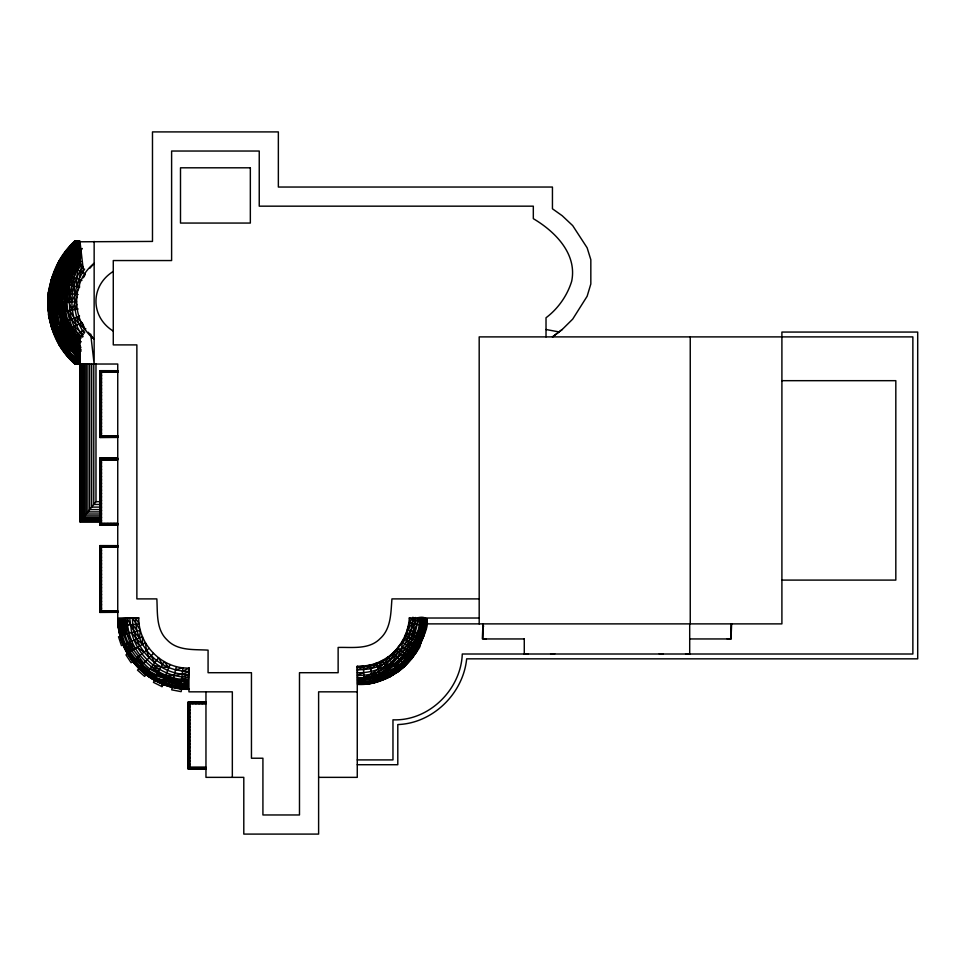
<?xml version="1.0" encoding="UTF-8"?>
<svg xmlns="http://www.w3.org/2000/svg" width="966" height="966" viewBox="0 0 966 966"><rect width="100%" height="100%" fill="white"/><g stroke="black" fill="none" stroke-linecap="round" stroke-linejoin="round"><path stroke-width="1.45" d="M117.743 437.453L99.921 437.477L99.921 370.678L117.743 370.702M84.151 276.638L85.141 273.849L69.552 265.264L60.121 289.22L60.266 312.755C62.609 327.365 69.117 341.916 81.035 351.129C63.816 333.838 56.487 307.007 62.718 283.4C58.878 277.447 102.831 220.997 69.552 265.264C56.547 287.457 57.236 316.437 70.095 338.511C72.365 343.365 78.222 348.098 80.009 352.083C78.282 356.007 76.592 359.956 74.829 363.88C38.749 332.896 39.932 272.931 74.515 241.283L79.985 241.283L79.985 251.414L79.236 251.414C51.983 279.729 47.286 333.789 80.069 359.304L76.374 360.403C38.278 332.28 41.055 272.327 74.768 241.814L152.483 241.428L152.483 131.907L278.353 131.907L278.353 187.042L552.443 187.042L552.443 208.789L562.2 215.72L572.693 225.609L587.135 247.803L590.83 259.721L590.83 283.98L587.135 296.26L572.693 319.13L562.2 329.503L552.649 336.868M731.648 623.879L730.996 638.949L689.7 638.949M188.95 689.326C153.86 689.869 121.921 661.167 118.226 626.354L139.092 623.77L135.494 617.914C135.264 641.653 152.556 663.992 175.583 669.788L182.96 667.868L188.974 668.218L187.79 689.265L188.974 689.265L180.388 688.843L182.96 667.868C158.376 665.212 138.331 642.438 138.742 617.721M81.047 338.148C63.08 315.085 68.586 285.598 80.83 261.472C72.124 250.025 69.987 268.029 65.821 274.259C58.479 299.617 61.305 329.961 80.842 349.318M80.903 347.337C57.453 321.714 57.248 277.339 79.985 251.293M74.829 363.88L80.069 363.88L80.057 352.131L74.986 346.625L80.842 341.831C70.107 328.355 65.386 310.557 67.596 293.495C66.449 278.763 70.506 262.933 81.011 252.174M83.088 266.544C68.441 286.805 67.886 316.486 83.1 336.615M84.646 269.152C71.75 287.844 71.11 314.518 84.235 333.258M80.057 358.072L77.413 358.072C51.959 326.641 53.855 279.017 77.22 247.091L79.985 245.859L76.652 245.859C39.956 273.921 40.777 333.367 75.288 362.842L80.069 362.842M410.007 618.168C409.306 640.772 391.447 660.068 369.869 665.115L373.54 682.926L390.373 676.49L398.137 671.793L405.056 665.852L411.359 659.235L416.648 651.724L401.796 642.016L410.731 630.677L417.916 617.721C438.769 613.048 418.858 644.648 416.527 651.639C403.583 671.237 381.679 685.655 357.589 684.435L357.517 679.17C373.287 676.429 383.9 664.354 393.271 652.557C402.641 643.513 408.606 630.967 409.33 617.938M417.916 617.721C416.117 647.244 388.706 681.646 357.529 680.764C390.131 677.178 424.279 653.753 426.32 618.566C424.871 639.589 414.776 659.404 398.137 671.793C394.792 666.818 391.302 661.927 388.078 656.868L377.44 666.769L370.57 668.822L357.384 670.018L363.276 666.975L369.869 665.115L357.348 667.071L357.517 679.17C373.383 678.41 388.429 670.935 399.03 659.114C414.438 651.229 423.676 635.338 425.62 618.494L424.931 625.642L426.199 625.847M426.9 618.614C425.426 654.187 392.643 683.385 357.577 683.843C374.651 684.508 391.085 674.715 400.443 660.708C412.023 649.55 419.22 634.01 419.993 617.926C412.965 631.317 408.968 646.773 397.437 657.327C386.738 667.373 372.139 673.242 357.42 672.71M423.941 625.473L424.617 618.397C421.079 641.231 408.425 661.746 389.841 675.439L390.433 676.611M426.054 625.823L426.755 618.602L425.632 625.751M131.605 632.658C137.438 655.805 158.122 674.099 181.862 676.876L188.624 674.497C158.617 674.956 132.004 648.029 132.499 618.083L140.348 630.363L139.43 637.971L134.274 631.957L127.283 618.373C126.872 650.903 155.731 680.112 188.334 679.738C161.419 688.468 133.223 669.378 122.996 644.72L142.449 636.727L142.545 644.394L136.641 639.118L131.605 632.658L129.758 618.24M81.76 265.553L79.079 279.355L79.562 287.373L62.126 283.267L60.254 293.845L48.3 292.698C45.45 318.937 55.316 345.937 74.913 363.699L80.069 363.699M62.126 283.267C55.714 307.067 61.872 334.888 80.468 351.648M80.673 349.463C63.285 336.639 58.129 313.274 60.218 292.783L65.253 274.042L81.905 280.442M60.375 292.795L62.645 293.012C65.555 278.232 70.18 263.066 80.106 251.389C71.617 260.349 65.652 271.47 62.271 283.304M80.057 355.283L78.657 355.283L73.766 347.808L62.174 321.968L50.715 325.494L59.288 344.777L66.123 353.834L75.288 362.842L80.069 362.178L75.59 362.178C41.659 333.149 40.62 274.38 77.22 247.091L79.985 247.091C47.805 273.946 49.242 329.165 80.057 356.732L78.017 356.732C68.175 344.041 63.418 328.283 60.266 312.755L48.324 313.938C51.572 332.509 60.725 350.272 75.59 362.178L80.069 361.356L75.952 361.369C41.755 331.495 42.902 274.284 75.686 243.806L79.985 242.985L75.312 242.985C60.689 255.7 51.56 273.752 48.3 292.698M48.481 292.71C45.317 318.357 55.46 345.333 75.952 361.369L80.069 360.403L76.374 360.403C42.902 330.952 44.05 274.803 76.133 244.76L79.985 243.794L75.686 243.806C39.292 273.076 40.101 333.282 75.07 363.361L80.069 363.349M76.869 359.304C39.618 332.654 40.149 272.327 76.133 244.76L79.985 244.76L76.652 245.859C45.354 275.395 44.219 330.336 76.869 359.304L80.069 359.304M80.009 265.348L80.009 241.428L74.599 241.464L65.567 251.752L58.962 261.255L65.41 264.612C58.576 283.098 52.575 303.71 57.682 323.356C45.982 296.985 58.576 266.87 77.22 247.091L74.515 241.283L79.985 241.464L83.112 268.343M60.52 292.505L62.138 284.487L50.655 281.07L59.131 261.339L65.567 251.752L74.768 241.814L79.985 241.814L74.998 242.321L65.857 251.957L59.131 261.339L50.824 281.118M172.31 686.935L171.719 689.845L181.137 691.644L181.729 688.734M154.85 679.714L153.449 682.346L161.986 686.609L162.638 683.735M372.453 677.782C386.521 670.223 400.914 659.863 402.363 642.487L408.195 637.572L413.231 631.462L415.573 617.491L407.99 629.82L404.959 635.966L405.587 636.34C425.088 643.73 423.519 642.269 411.25 659.138L420.814 643.501M82.496 272.4L83.547 268.331M171.103 687.055L176.404 666.612M50.86 292.94L54.06 282.084L63.092 263.404L70.144 255.157L74.974 258.755M62.597 283.062L68.103 266.024L72.402 256.847L77.848 248.431L79.985 248.431C69.649 257.862 63.72 270.613 59.059 283.569M60.218 312.006L75.094 309.494L76.797 304.338M421.949 634.203C413.714 659.126 391.81 682.527 364.629 684.17C364.194 678.156 363.602 672.155 363.276 666.142L357.263 666.238L357.263 777.352L318.611 777.352M408.86 622.865L419.341 624.688L421.804 618.107C419.268 650.504 391.894 684.58 357.589 684.29M80.697 257.68C73.706 273.958 61.703 292.408 72.317 309.965L76.954 296.973M162.119 684.049L170.064 664.487M62.718 283.123L64.432 279.041M424.134 634.879C414.269 662.024 386.666 682.31 357.565 683.107C382.669 680.511 407.809 665.489 419.763 643.006M78.814 288.52L75.094 294.232L71.786 301.984C66.437 285.538 70.337 267.099 80.323 253.237M65.41 264.612L69.564 266.785L73.657 257.777L78.524 249.88L77.22 247.091M69.552 265.264C55.726 291.285 58.358 321.69 79.297 343.099L72.861 336.796L67.511 329.358C59.699 330.964 75.094 343.22 74.986 346.625M79.236 251.414L79.985 249.88L78.524 249.88L79.236 251.414L76.386 256.304M83.209 277.81L85.141 273.849M55.134 282.398L64.203 263.984M422.903 634.493C417.904 648.657 405.515 657.254 394.152 665.936M377.44 666.769C397.799 659.247 412.168 638.828 412.965 617.238L409.536 623.034L407.338 629.554L424.002 634.843M161.986 686.609L163.387 683.964M402.363 642.487L397.871 647.582L398.39 648.126C388.537 661.819 377.537 680.511 357.48 677.287M420.729 633.817C415.706 643.887 407.616 652.412 397.437 657.327M81.047 254.155C71.955 268.355 61.305 284.547 65.06 302.213C65.773 316.425 68.707 332.859 80.842 341.831M76.048 257.91C56.644 280.611 56.342 319.251 82.376 337.062M79.284 260.325C65.277 278.643 58.383 307.128 76.507 325.252M80.83 261.472C72.957 270.359 73.042 283.183 75.094 294.232L78.125 294.521M81.82 263.972L77.908 269.864L76.507 278.365L76.604 286.673M69.564 266.785L71.11 264.491M415.489 632.175L410.562 638.683L404.79 644.044M95.984 364.025L95.984 501.668L80.009 521.881L99.631 521.881M80.83 253.986C68.393 266.531 62.464 284.849 67.016 302.153M80.89 255.978C72.245 266.23 70.397 281.009 72.317 293.954L75.094 294.232M89.85 268.282L94.137 263.332C70.832 281.782 70.82 320.76 94.149 339.199L88.244 332.256M74.599 241.464L65.422 251.643L70.144 255.157C59.53 272.931 50.715 292.106 54.217 313.358C56.426 326.774 62.017 339.754 70.325 350.525L65.712 354.172L74.913 363.699L65.857 354.051L59.119 344.862L69.637 339.138L80.057 352.131L73.766 347.808L68.188 339.935L60.592 322.463M139.394 668.086L137.486 670.126L144.598 676.381L146.506 674.34L142.437 670.766M153.485 653.402L138.621 668.351M101.539 435.871L99.945 437.453L99.945 370.702L101.539 372.284M100.73 371.367L100.73 436.68L117.743 436.463M117.743 524.949L99.921 524.949L101.43 523.451L117.743 523.343M117.743 524.84L99.945 524.924L99.921 458.15L100.73 458.947L100.73 524.14L117.743 523.934M100.73 546.309L117.743 546.309L100.512 546.213L100.319 612.021L117.743 612.021M117.743 612.311L99.921 612.42L101.502 610.838L101.43 547.118L117.743 547.227M205.963 768.55L188.551 768.55L188.744 702.741L205.963 702.837M205.963 768.719L188.153 768.948L189.65 767.451L205.963 767.451M172.262 687.116L164.558 684.544M393.271 652.557L404.283 664.994C398.56 671.177 389.334 678.639 381.993 679.798L376.269 663.207L363.506 669.909M113.276 271.434C90.188 285.682 90.188 316.848 113.276 331.096M393.73 653.185C384.009 662.326 370.715 667.591 357.348 667.071L357.263 666.238M405.152 665.96C394.14 674.304 379.723 683.143 364.629 684.17M370.57 668.822L382.379 660.442L389.841 675.439M69.347 351.298C39.449 321.485 44.943 269.985 74.998 242.321L79.985 242.321L75.312 242.985C45.547 270.335 40.379 321.376 70.325 350.525L75.046 346.782M402.605 651.736C413.52 644.093 422.963 632.03 423.35 618.264C419.92 631.148 412.24 643.151 400.588 650.009M149.078 648.355L132.499 661.094C141.966 673.604 155.755 682.938 171.139 686.911M552.443 336.892L562.2 329.503M388.078 671.938L380.978 676.9L372.791 679.34M75.107 346.528L69.576 338.849L85.841 328.802M128.43 653.33L125.954 654.851L131.11 662.7L133.574 661.179M127.15 653.27L145.383 642.764L146.482 650.347L149.042 657.87M77.413 358.072L80.057 356.732M67.511 329.358L81.917 322.789L83.487 325.192M175.583 669.788L182.562 671.128L188.974 668.218M363.723 672.602L357.456 675.137C375.557 676.502 394.599 667.168 398.39 648.126L410.924 658.86M124.216 644.684L121.414 645.554L118.492 636.691M79.562 316.027C52.454 327.728 62.259 318.261 60.121 289.22M381.993 679.798L373.419 682.358L364.593 683.723M120.001 635.7L140.348 630.363M75.094 309.494L78.137 308.975M172.045 683.409L180.847 685.099L188.092 683.868C151.867 686.5 117.719 655.697 117.804 618.916L137.667 617.793M76.628 301.803L59.59 302.418C59.795 319.468 66.268 337.436 80.468 347.688M357.553 682.081L364.448 681.96M80.057 353.749L73.766 347.808L79.743 351.781L73.766 347.808M80.009 364.025L117.743 364.025L117.743 618.023L138.766 618.023M100.029 370.787L117.743 370.908M100.319 371.077L117.743 371.077M117.743 371.367L100.512 371.27L100.512 436.886L117.743 437.079L100.162 437.248L100.162 370.908M100.73 371.487L117.743 371.487M117.743 371.693L100.935 371.693L100.935 436.463M100.73 371.982L117.743 371.982M117.743 372.176L101.297 372.055L101.297 436.101M117.743 372.284L101.502 372.26L101.43 435.98L117.743 435.871M100.73 374.772L101.575 375.388L100.73 375.388M100.73 378.177L101.575 378.793L100.73 378.793M781.905 380.676L895.82 380.676L895.82 580.095L781.905 580.095M100.73 381.582L101.575 382.198L100.73 382.198M100.73 384.987L101.575 385.603L100.73 385.603M100.73 388.392L101.575 389.008L100.73 389.008M100.73 391.798L101.575 392.413L100.73 392.413M100.73 395.203L101.575 395.819L100.73 395.819M100.73 398.608L101.575 399.224L100.73 399.224M100.73 402.013L101.575 402.629L100.73 402.629M100.73 405.418L101.575 406.034L100.73 406.034M100.73 408.823L101.575 409.439L100.73 409.439M100.73 412.228L101.575 412.844L100.73 412.844M100.73 415.634L101.575 416.249L100.73 416.249M100.73 419.039L101.575 419.655L100.73 419.655M100.73 422.444L101.575 423.06L100.73 423.06M100.73 425.849L101.575 426.465L100.73 426.465M100.73 429.254L101.575 429.87L100.73 429.87M100.73 432.659L101.575 433.275L100.73 433.275M100.73 436.064L117.743 436.064M117.743 436.27L101.128 436.27L101.128 371.886M100.73 436.68L117.743 436.68M100.029 437.369L117.743 437.248M99.921 458.15L117.743 458.258M117.743 458.379L100.162 458.379L100.162 524.719L117.743 524.55M100.319 458.548L117.743 458.548M117.743 458.741L100.512 458.741L100.512 524.357L117.743 524.357M117.743 458.947L100.73 458.947L101.539 459.756M117.743 459.164L100.935 459.164L100.935 523.934M100.73 459.454L117.743 459.454M117.743 459.647L101.43 459.647L101.43 523.451M101.502 459.731L117.743 459.756M100.73 462.243L101.575 462.859L100.73 462.859M100.73 465.648L101.575 466.264L100.73 466.264M100.73 469.053L101.575 469.669L100.73 469.669M100.73 472.459L101.575 473.074L100.73 473.074M100.73 475.864L101.575 476.48L100.73 476.48M100.73 479.269L101.575 479.885L100.73 479.885M100.73 482.674L101.575 483.29L100.73 483.29M100.73 486.079L101.575 486.695L100.73 486.695M100.73 489.484L101.575 490.1L100.73 490.1M100.73 492.889L101.575 493.505L100.73 493.505M100.73 496.295L101.575 496.898L100.73 496.898M100.73 499.7L101.575 500.303L100.73 500.303M95.984 501.668L100.343 501.668M100.73 503.105L101.575 503.709L100.73 503.709M99.776 504.457L93.787 504.457L93.787 364.025M100.73 506.51L101.575 507.114L100.73 507.114M100.379 507.102L91.698 507.102L91.698 364.025M100.053 509.589L89.729 509.589L89.729 364.025M100.73 509.915L101.575 510.519L100.73 510.519M99.836 511.895L87.906 511.895L87.906 364.025M100.73 513.32L101.575 513.924L100.73 513.924M99.739 514.009L86.24 514.009L86.24 364.025M99.739 515.904L84.742 515.904L84.742 364.025M100.73 516.725L101.575 517.329L100.73 517.329M99.836 517.559L83.426 517.559L83.426 364.025M100.029 518.959L82.315 518.959L82.315 364.025M100.307 520.106L81.41 520.106L81.41 364.025M100.73 520.131L101.575 520.734L100.73 520.734M99.969 520.976L80.721 520.976L80.721 364.025M99.752 521.58L80.25 521.58L80.25 364.025M100.73 523.536L117.743 523.536M117.743 523.741L101.128 523.741L101.128 459.357M100.73 524.14L117.743 524.14M117.743 545.645L99.921 545.609L99.921 612.42L99.945 545.645L101.539 547.227M100.029 545.718L117.743 545.85M100.319 546.019L117.743 546.019M117.743 546.623L100.935 546.623L100.935 611.406L117.743 611.406M100.73 546.913L117.743 546.913L101.128 546.816L101.128 611.212L117.743 611.212M100.73 549.714L101.575 550.318L100.73 550.318M100.73 553.12L101.575 553.723L100.73 553.723M100.73 556.525L101.575 557.128L100.73 557.128M100.73 559.93L101.575 560.534L100.73 560.534M100.73 563.335L101.575 563.939L100.73 563.939M100.73 566.74L101.575 567.344L100.73 567.344M100.73 570.145L101.575 570.749L100.73 570.749M100.73 573.55L101.575 574.154L100.73 574.154M100.73 576.956L101.575 577.559L100.73 577.559M100.73 580.361L101.575 580.964L100.73 580.964M100.73 583.766L101.575 584.37L100.73 584.37M100.73 587.171L101.575 587.775L100.73 587.775M100.73 590.576L101.575 591.18L100.73 591.18M100.73 593.981L101.575 594.585L100.73 594.585M100.73 597.386L101.575 597.99L100.73 597.99M479.184 598.896L391.942 598.896C390.819 612.529 391.242 628.673 380.085 638.659C369.121 649.84 352.179 647.051 338.136 647.449L338.136 672.71L299.484 672.71L299.484 814.966L262.921 814.966L262.921 758.225L251.45 758.225L251.45 672.71L208.076 672.71L208.076 650.142C194.238 649.261 177.551 651.144 167.07 639.89C155.9 629.361 157.687 612.746 156.842 598.896L136.87 598.896L136.87 344.898L113.276 344.898L113.276 260.554L171.61 260.554L171.61 151.034L259.238 151.034L259.238 206.169L533.317 206.169L533.317 218.666C554.955 231.454 577.282 253.672 571.703 281.166C567.344 295.499 558.058 308.746 546.019 317.766L546.019 336.892M100.73 600.792L101.575 601.395L100.73 601.395M100.73 604.197L101.575 604.801L100.73 604.801M100.73 607.602L101.575 608.206L100.73 608.206M101.502 610.838L117.743 610.802L101.297 611.043L101.297 546.985M117.743 611.611L100.73 611.611L100.512 546.213M100.512 611.816L117.743 611.816M117.743 612.178L100.162 612.178L100.162 545.85M409.258 618.023L479.184 618.023M425.028 623.879L781.905 623.879L781.905 332.062L917.7 332.062L917.7 658.836L466.663 658.836C463.221 693.443 432.865 723.377 397.799 724.56L397.799 764.722L357.263 764.722M524.272 638.949L482.988 638.949L482.988 623.879M524.272 653.837L528.402 653.837M550.596 653.837L554.726 653.837M659.247 653.837L663.376 653.837M685.57 653.837L689.7 653.837M357.263 691.837L318.611 691.837L318.611 834.093L243.794 834.093L243.794 777.352L205.963 777.352L205.963 691.837M205.963 768.924L188.153 768.948L188.153 702.137L205.963 702.173M188.261 702.246L205.963 702.379M205.963 702.548L188.551 702.548L188.551 768.55M205.963 702.946L188.744 702.741M205.963 703.163L189.167 703.163L189.167 767.934L205.963 767.934M205.963 703.357L189.36 703.357L189.36 767.741L205.963 767.741M188.95 703.453L205.963 703.453M189.65 703.646L205.963 703.755M188.95 706.243L189.807 706.243M188.95 706.858L189.807 706.858M188.95 709.648L189.807 709.648M188.95 710.264L189.807 710.264M188.95 713.053L189.807 713.053M188.95 713.669L189.807 713.669M188.95 716.458L189.807 716.458M188.95 717.062L189.807 717.062M188.95 719.863L189.807 719.863M188.95 720.467L189.807 720.467M188.95 723.268L189.807 723.268M188.95 723.872L189.807 723.872M188.95 726.673L189.807 726.673M188.95 727.277L189.807 727.277M188.95 730.079L189.807 730.079M188.95 730.682L189.807 730.682M188.95 733.484L189.807 733.484M188.95 734.088L189.807 734.088M188.95 736.889L189.807 736.889M188.95 737.493L189.807 737.493M188.95 740.294L189.807 740.294M188.95 740.898L189.807 740.898M188.95 743.699L189.807 743.699M188.95 744.303L189.807 744.303M188.95 747.104L189.807 747.104M188.95 747.708L189.807 747.708M188.95 750.51L189.807 750.51M188.95 751.113L189.807 751.113M188.95 753.915L189.807 753.915M188.95 754.518L189.807 754.518M188.95 757.32L189.807 757.32M188.95 757.924L189.807 757.924M357.263 759.904L392.969 759.904L392.969 719.815C428.952 721.276 460.975 689.555 462.279 654.006L912.87 654.006L912.87 336.892L479.184 336.892L479.184 623.879M188.95 760.725L189.807 760.725M188.95 761.329L189.807 761.329M188.95 764.13L189.807 764.13M188.95 764.734L189.807 764.734M205.963 767.342L189.734 767.366L189.734 703.731M205.963 768.139L188.95 768.139L188.95 702.837M188.744 768.356L205.963 768.356M727.036 638.768L730.996 638.949L730.996 623.879M486.284 638.949L482.336 638.768L482.988 623.71L483.58 626.487M182.562 671.128L188.793 671.479C173.928 678.712 154.584 676.345 143.777 663.147C128.635 653.813 125.351 634.493 120.207 618.783C119.881 654.803 151.831 687.128 187.935 686.85L180.557 687.49L171.248 686.464L162.179 683.904M181.862 676.876L188.467 677.251C171.694 684.483 154.258 675.983 140.311 666.637M180.847 685.099L188.008 685.51C169.919 689.12 151.565 680.656 138.718 668.243C152 680.523 169.859 687.394 187.875 687.901M187.802 689.108L180.413 688.686L187.827 688.661L171.248 686.464L162.348 683.493M173.494 677.806C151.602 678.796 135.035 661.638 125.218 643.815M72.317 293.954L62.645 293.012M419.341 624.688L424.931 625.642M546.019 329.515L559.012 331.918M173.614 687.406L181.693 688.939M171.706 684.713C153.159 681.682 136.761 669.233 127.271 653.197M153.026 665.031L160.948 667.023L168.833 667.53L164.063 661.541L153.691 679.75L145.83 674.485L158.509 657.834L162.445 664.391M151.517 667.011L159.583 669.414M164.16 679.038L181.053 683.469L188.201 681.948L172.938 679.943L157.253 673.507M150.177 668.774L158.339 671.575M163.025 681.815L154.294 678.7L146.554 673.531M163.278 684.121L155.985 680.535L163.278 684.157M82.508 330.795L84.754 332.195M155.478 676.611L141.265 665.683M83.45 334.634L74.189 326.315M137.546 647.28L144.091 652.195M135.361 658.897L149.006 670.307M80.407 338.547L75.988 334.852L70.313 328.078L65.809 320.253M134.093 640.168L139.937 645.904M188.153 702.137L189.759 703.755M77.992 344.174C66.328 333.62 59.554 318.128 59.735 302.406L60.834 311.897L63.454 320.978M78.017 356.732C61.498 339.996 50.075 316.969 51.838 293.036M76.604 316.933L81.917 322.789L85.153 329.152L79.091 324.081L73.899 317.766L69.818 310.388M143.777 663.147L127.983 642.68M136.665 657.906L142.425 664.523M139.044 667.917L132.861 660.829L127.669 652.968M130.398 651.398L123.636 634.747L121.535 618.699L129.758 641.943L135.397 648.512M134.286 659.718L128.321 652.593L123.551 644.491M133.453 660.37C124.783 648.186 118.649 633.986 117.961 618.904L120.146 635.664L123.129 644.66M131.799 641.11L127.077 633.841L125.085 618.506L127.669 625.183M132.861 624.543L137.184 631.196M129.227 652.074C121.957 642.644 119.494 630.52 119.156 618.844M64.311 342.036L55.183 324.117L51.862 313.588M151.167 655.733L154.693 662.845M129.758 641.943L133.489 649.623M129.203 633.285L123.165 618.614L125.218 634.336M62.126 321.388L69.576 338.849M58.6 293.688L58.624 312.912L61.909 320.676M58.624 312.912L62.174 321.968M59.095 322.922L65.519 341.384M120.605 626.065L123.636 634.747M119.567 626.185L122.332 635.085M63.394 302.273L65.652 311.088M120.146 635.664L118.226 626.354L117.804 618.916M62.645 311.595L60.967 302.37L60.834 292.843M90.695 334.127L94.149 364.025L94.149 241.428M118.407 618.88L118.818 626.282M690.243 336.892L690.243 623.879M689.7 623.879L689.7 654.006M524.272 638.768L524.272 654.006M232.335 777.352L232.335 691.837L188.95 691.837L188.95 667.699M205.118 702.837L205.118 703.453M202.739 702.946L202.739 703.562M201.882 702.946L201.882 703.562M199.503 702.946L199.503 703.562M198.658 702.946L198.658 703.562M196.267 702.946L196.267 703.562M195.422 702.946L195.422 703.562M193.031 702.946L193.031 703.562M192.186 702.946L192.186 703.562M189.807 702.837L189.807 703.453M189.529 703.514L189.529 767.572M188.382 702.379L188.382 768.719M116.886 371.367L116.886 371.982M116.886 523.536L116.886 524.14M116.886 546.309L116.886 546.913M114.507 371.487L114.507 372.091M114.507 523.536L114.507 524.14M114.507 546.418L114.507 547.034M113.662 371.487L113.662 372.091M113.662 523.536L113.662 524.14M113.662 546.418L113.662 547.034M111.271 371.487L111.271 372.091M111.271 523.536L111.271 524.14M111.271 546.418L111.271 547.034M110.426 371.487L110.426 372.091M110.426 523.536L110.426 524.14M110.426 546.418L110.426 547.034M108.047 371.487L108.047 372.091M108.047 523.536L108.047 524.14M108.047 546.418L108.047 547.034M107.19 371.487L107.19 372.091M107.19 523.536L107.19 524.14M107.19 546.418L107.19 547.034M104.811 371.487L104.811 372.091M104.811 523.536L104.811 524.14M104.811 546.418L104.811 547.034M103.954 371.487L103.954 372.091M103.954 523.536L103.954 524.14M103.954 546.418L103.954 547.034M101.575 371.367L101.575 371.982M101.575 523.536L101.575 524.14M101.575 546.309L101.575 546.913M101.297 459.526L101.297 523.572M99.945 458.174L99.945 524.924M80.009 337.11L80.009 521.881M57.646 283.147L55.569 293.398L55.581 313.213L54.205 293.266L57.646 283.147M250.339 167.806L180.497 167.806L180.497 223.061L250.339 223.061L250.339 167.806"/></g></svg>
